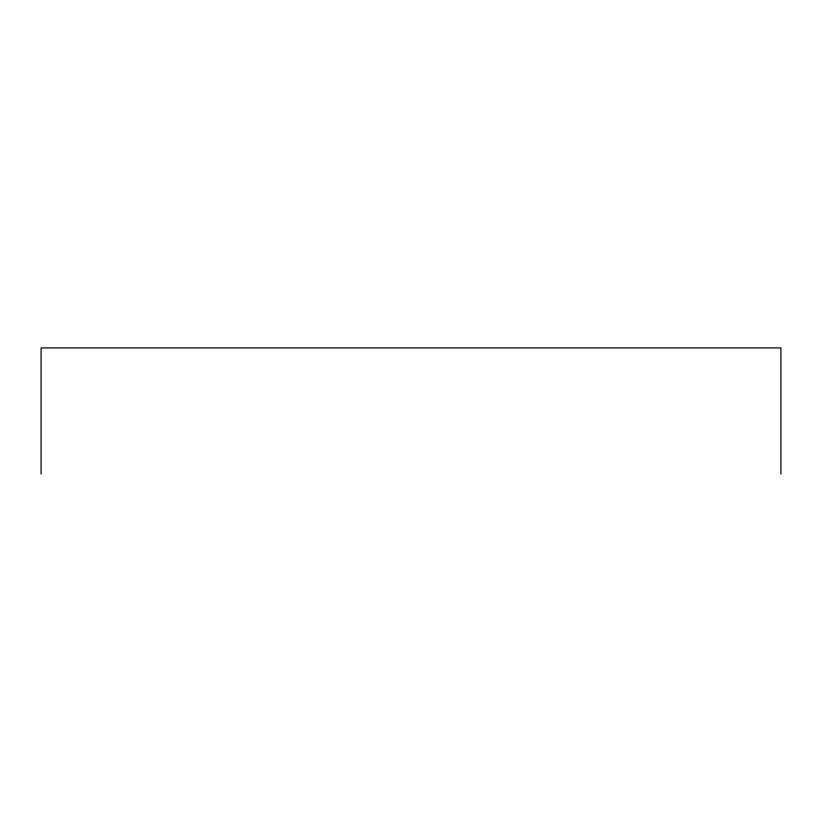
<?xml version="1.0" encoding="UTF-8"?>
<svg xmlns="http://www.w3.org/2000/svg" width="822" height="822" viewBox="0 0 822 822"><rect width="100%" height="100%" fill="white"/><g stroke="black" fill="none" stroke-linecap="round" stroke-linejoin="round"><path stroke-width="1.23" d="M780.9 474.089L780.9 347.912L41.1 347.912L41.1 474.089"/></g></svg>
